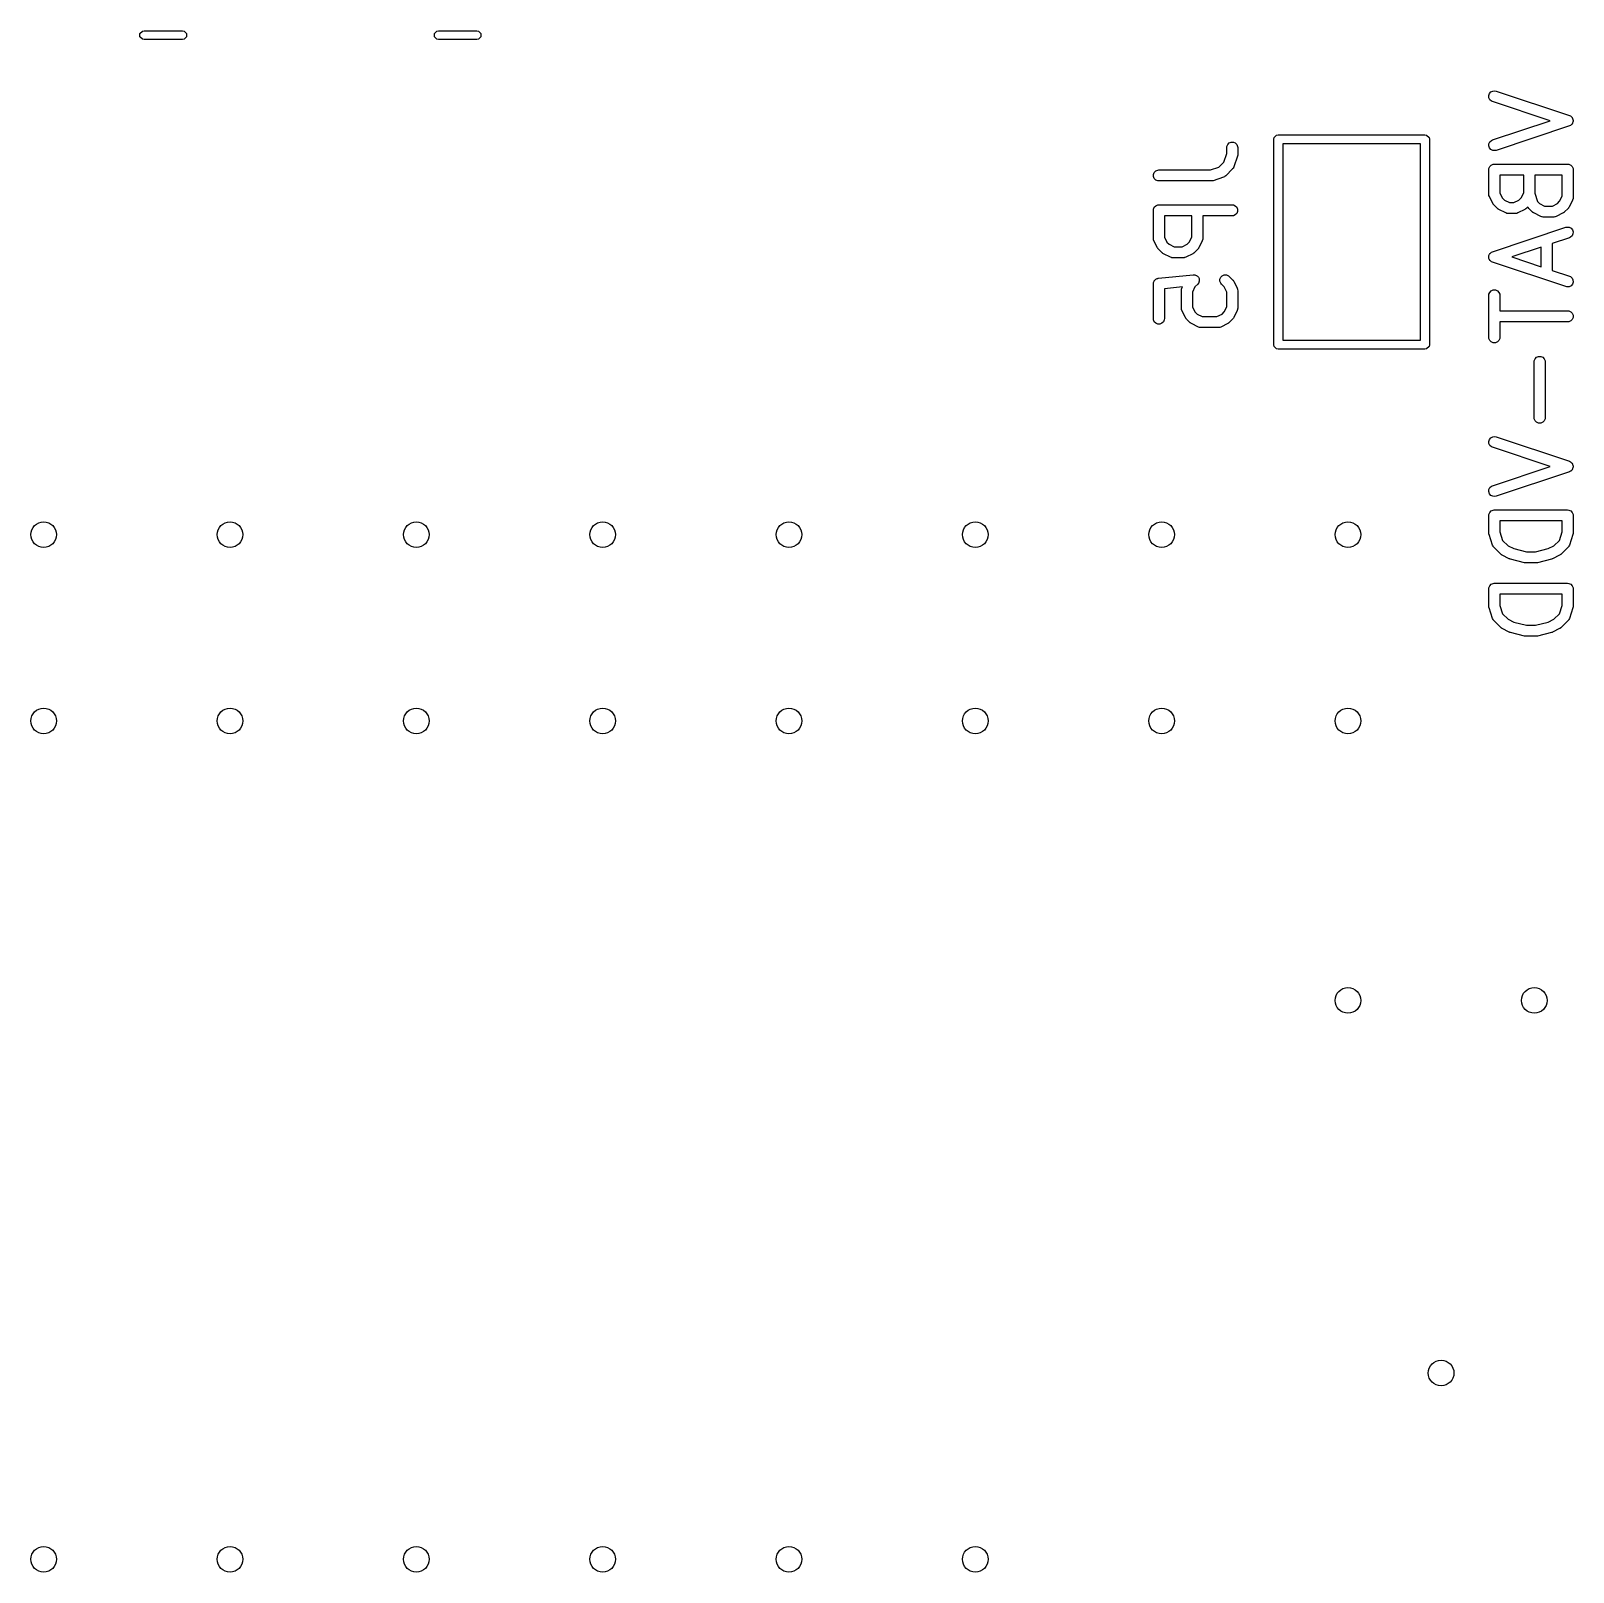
# Model space of a CAD drawing. Extents: x 0.03 to 1.98, y 0.07 to 3.6.
# Drawn here: x 1.043 to 1.871, y 0.093 to 0.92 of the extents above; entities that cross this region are included whole.
import ezdxf

# ---------------------------------------------------------------- set-up
doc = ezdxf.new("R2010")
doc.units = 0
doc.header["$MEASUREMENT"] = 0
doc.layers.add('BLACK', color=7, linetype='CONTINUOUS')

msp = doc.modelspace()

# ---------------------------------------------------------------- linework, layer by layer
at = {"layer": 'BLACK', "linetype": 'CONTINUOUS'}
for p, q in [((1.10169, 0.91897), (1.10296, 0.92025)), ((1.10169, 0.91717), (1.10169, 0.91897)), ((1.10296, 0.92025), (1.10387, 0.92043)), ((1.10387, 0.92043), (1.12444, 0.92043)), ((1.12444, 0.92043), (1.12534, 0.92025)), ((1.12534, 0.92025), (1.12662, 0.91897)), ((1.12662, 0.91897), (1.12662, 0.91717)), ((1.25968, 0.91897), (1.26096, 0.92025)), ((1.25968, 0.91717), (1.25968, 0.91897)), ((1.26096, 0.92025), (1.26186, 0.92043)), ((1.26186, 0.92043), (1.28243, 0.92043)), ((1.28243, 0.92043), (1.28334, 0.92025)), ((1.28334, 0.92025), (1.28461, 0.91897)), ((1.28461, 0.91897), (1.28461, 0.91717)), ((1.10296, 0.91589), (1.10169, 0.91717)), ((1.10387, 0.91571), (1.10296, 0.91589)), ((1.12444, 0.91571), (1.10387, 0.91571)), ((1.12534, 0.91589), (1.12444, 0.91571)), ((1.12662, 0.91717), (1.12534, 0.91589)), ((1.26096, 0.91589), (1.25968, 0.91717)), ((1.26186, 0.91571), (1.26096, 0.91589)), ((1.28243, 0.91571), (1.26186, 0.91571)), ((1.28334, 0.91589), (1.28243, 0.91571)), ((1.28461, 0.91717), (1.28334, 0.91589)), ((1.82561, 0.88566), (1.82597, 0.88676)), ((1.82597, 0.88676), (1.82673, 0.88763)), ((1.82673, 0.88763), (1.82776, 0.88814)), ((1.82776, 0.88814), (1.82891, 0.88822)), ((1.82891, 0.88822), (1.82947, 0.8881)), ((1.82947, 0.8881), (1.86884, 0.87497)), ((1.82569, 0.88451), (1.82561, 0.88566)), ((1.8262, 0.88348), (1.82569, 0.88451)), ((1.82707, 0.88273), (1.8262, 0.88348)), ((1.8276, 0.88249), (1.82707, 0.88273)), ((1.85857, 0.87217), (1.8276, 0.88249)), ((1.8276, 0.86185), (1.85857, 0.87217)), ((1.86884, 0.86937), (1.82947, 0.85625)), ((1.86884, 0.87497), (1.86937, 0.87474)), ((1.86937, 0.86961), (1.86884, 0.86937)), ((1.86937, 0.87474), (1.86953, 0.8746)), ((1.86953, 0.86974), (1.86937, 0.86961)), ((1.86953, 0.8746), (1.86972, 0.8745)), ((1.86972, 0.86984), (1.86953, 0.86974)), ((1.86972, 0.8745), (1.86996, 0.87422)), ((1.86996, 0.87012), (1.86972, 0.86984)), ((1.86996, 0.87422), (1.87024, 0.87398)), ((1.87024, 0.87036), (1.86996, 0.87012)), ((1.87024, 0.87398), (1.87033, 0.87379)), ((1.87033, 0.87055), (1.87024, 0.87036)), ((1.87033, 0.87379), (1.87047, 0.87363)), ((1.87047, 0.87071), (1.87033, 0.87055)), ((1.87047, 0.87363), (1.87059, 0.87328)), ((1.87059, 0.87106), (1.87047, 0.87071)), ((1.87059, 0.87328), (1.87075, 0.87295)), ((1.87075, 0.87139), (1.87059, 0.87106)), ((1.87075, 0.87295), (1.87077, 0.87274)), ((1.87077, 0.8716), (1.87075, 0.87139)), ((1.87077, 0.87274), (1.87084, 0.87254)), ((1.87084, 0.8718), (1.87077, 0.8716)), ((1.87084, 0.87254), (1.87081, 0.87217)), ((1.87081, 0.87217), (1.87084, 0.8718)), ((1.71024, 0.8622), (1.71042, 0.86311)), ((1.71024, 0.75197), (1.71024, 0.8622)), ((1.71042, 0.86311), (1.71169, 0.86439)), ((1.71169, 0.86439), (1.7126, 0.86457)), ((1.7126, 0.86457), (1.79134, 0.86457)), ((1.79134, 0.86457), (1.79224, 0.86439)), ((1.79224, 0.86439), (1.79352, 0.86311)), ((1.79352, 0.86311), (1.7937, 0.8622)), ((1.7937, 0.8622), (1.7937, 0.75197)), ((1.8262, 0.86086), (1.82707, 0.86161)), ((1.82707, 0.86161), (1.8276, 0.86185)), ((1.68345, 0.85003), (1.68495, 0.85454)), ((1.68495, 0.85781), (1.68501, 0.85838)), ((1.68495, 0.85454), (1.68495, 0.85781)), ((1.68501, 0.85838), (1.68545, 0.85945)), ((1.68545, 0.85945), (1.68627, 0.86026)), ((1.68627, 0.86026), (1.68733, 0.8607)), ((1.68733, 0.8607), (1.68848, 0.8607)), ((1.68848, 0.8607), (1.68955, 0.86026)), ((1.69071, 0.85312), (1.68883, 0.8475)), ((1.68955, 0.86026), (1.69036, 0.85945)), ((1.69036, 0.85945), (1.6908, 0.85838)), ((1.69077, 0.85341), (1.69071, 0.85312)), ((1.6908, 0.85348), (1.69077, 0.85341)), ((1.6908, 0.85838), (1.69086, 0.85781)), ((1.69081, 0.85359), (1.6908, 0.85348)), ((1.69084, 0.85369), (1.69081, 0.85359)), ((1.69086, 0.85406), (1.69083, 0.85377)), ((1.69083, 0.85377), (1.69084, 0.85369)), ((1.69086, 0.85781), (1.69086, 0.85406)), ((1.71496, 0.85984), (1.71496, 0.75433)), ((1.78898, 0.85984), (1.71496, 0.85984)), ((1.78898, 0.75433), (1.78898, 0.85984)), ((1.82561, 0.85868), (1.82569, 0.85983)), ((1.82597, 0.85759), (1.82561, 0.85868)), ((1.82569, 0.85983), (1.8262, 0.86086)), ((1.82673, 0.85671), (1.82597, 0.85759)), ((1.82776, 0.8562), (1.82673, 0.85671)), ((1.82891, 0.85612), (1.82776, 0.8562)), ((1.82947, 0.85625), (1.82891, 0.85612)), ((1.64564, 0.84338), (1.64608, 0.84445)), ((1.64608, 0.84445), (1.6469, 0.84526)), ((1.6469, 0.84526), (1.64796, 0.8457)), ((1.64796, 0.8457), (1.64854, 0.84576)), ((1.64854, 0.84576), (1.67618, 0.84576)), ((1.67618, 0.84576), (1.68069, 0.84726)), ((1.68069, 0.84726), (1.68345, 0.85003)), ((1.68812, 0.84634), (1.68437, 0.8426)), ((1.68849, 0.84679), (1.68812, 0.84634)), ((1.68853, 0.84689), (1.68849, 0.84679)), ((1.6886, 0.84697), (1.68853, 0.84689)), ((1.68883, 0.8475), (1.6886, 0.84697)), ((1.82558, 0.84592), (1.82564, 0.8465)), ((1.82558, 0.8328), (1.82558, 0.84592)), ((1.82564, 0.8465), (1.82608, 0.84756)), ((1.82608, 0.84756), (1.8269, 0.84838)), ((1.8269, 0.84838), (1.82796, 0.84882)), ((1.82796, 0.84882), (1.82854, 0.84888)), ((1.82854, 0.84888), (1.86791, 0.84888)), ((1.86791, 0.84888), (1.86848, 0.84882)), ((1.86848, 0.84882), (1.86955, 0.84838)), ((1.86955, 0.84838), (1.87036, 0.84756)), ((1.87036, 0.84756), (1.8708, 0.8465)), ((1.8708, 0.8465), (1.87086, 0.84592)), ((1.87086, 0.84592), (1.87086, 0.83093)), ((1.64564, 0.84223), (1.64564, 0.84338)), ((1.64608, 0.84117), (1.64564, 0.84223)), ((1.6469, 0.84035), (1.64608, 0.84117)), ((1.64796, 0.83991), (1.6469, 0.84035)), ((1.64854, 0.83986), (1.64796, 0.83991)), ((1.67666, 0.83986), (1.64854, 0.83986)), ((1.67695, 0.83988), (1.67666, 0.83986)), ((1.67703, 0.83988), (1.67695, 0.83988)), ((1.67713, 0.8399), (1.67703, 0.83988)), ((1.67723, 0.83991), (1.67713, 0.8399)), ((1.67731, 0.83994), (1.67723, 0.83991)), ((1.67759, 0.84001), (1.67731, 0.83994)), ((1.68322, 0.84188), (1.67759, 0.84001)), ((1.68374, 0.84212), (1.68322, 0.84188)), ((1.68382, 0.84219), (1.68374, 0.84212)), ((1.68392, 0.84223), (1.68382, 0.84219)), ((1.68437, 0.8426), (1.68392, 0.84223)), ((1.84433, 0.84297), (1.83149, 0.84297)), ((1.83149, 0.84297), (1.83149, 0.8335)), ((1.84433, 0.8335), (1.84433, 0.84297)), ((1.86495, 0.84297), (1.85024, 0.84297)), ((1.85024, 0.84297), (1.85024, 0.83328)), ((1.86495, 0.83162), (1.86495, 0.84297)), ((1.82564, 0.83222), (1.82558, 0.8328)), ((1.82568, 0.83213), (1.82564, 0.83222)), ((1.82569, 0.83202), (1.82568, 0.83213)), ((1.8259, 0.83148), (1.82569, 0.83202)), ((1.82777, 0.82773), (1.8259, 0.83148)), ((1.83149, 0.8335), (1.83284, 0.8308)), ((1.83284, 0.8308), (1.83403, 0.8296)), ((1.83403, 0.8296), (1.83673, 0.82825)), ((1.83673, 0.82825), (1.83909, 0.82825)), ((1.83909, 0.82825), (1.84179, 0.8296)), ((1.84179, 0.8296), (1.84298, 0.8308)), ((1.84298, 0.8308), (1.84433, 0.8335)), ((1.85024, 0.83328), (1.85174, 0.82877)), ((1.85174, 0.82877), (1.85278, 0.82773)), ((1.86241, 0.82773), (1.8636, 0.82893)), ((1.8636, 0.82893), (1.86495, 0.83162)), ((1.87055, 0.82961), (1.86867, 0.82586)), ((1.87075, 0.83015), (1.87055, 0.82961)), ((1.87076, 0.83025), (1.87075, 0.83015)), ((1.8708, 0.83035), (1.87076, 0.83025)), ((1.87086, 0.83093), (1.8708, 0.83035)), ((1.64558, 0.82406), (1.64564, 0.82464)), ((1.64558, 0.80906), (1.64558, 0.82406)), ((1.64564, 0.82464), (1.64608, 0.8257)), ((1.64608, 0.8257), (1.6469, 0.82652)), ((1.6469, 0.82652), (1.64796, 0.82696)), ((1.64796, 0.82696), (1.64854, 0.82701)), ((1.64854, 0.82701), (1.68791, 0.82701)), ((1.66621, 0.82111), (1.65149, 0.82111)), ((1.65149, 0.82111), (1.65149, 0.80976)), ((1.66621, 0.80976), (1.66621, 0.82111)), ((1.68791, 0.82111), (1.67211, 0.82111)), ((1.67211, 0.82111), (1.67211, 0.80906)), ((1.68791, 0.82701), (1.68848, 0.82696)), ((1.68848, 0.82116), (1.68791, 0.82111)), ((1.68848, 0.82696), (1.68955, 0.82652)), ((1.68955, 0.82161), (1.68848, 0.82116)), ((1.68955, 0.82652), (1.69036, 0.8257)), ((1.69036, 0.82242), (1.68955, 0.82161)), ((1.69036, 0.8257), (1.6908, 0.82464)), ((1.6908, 0.82348), (1.69036, 0.82242)), ((1.6908, 0.82464), (1.6908, 0.82348)), ((1.82793, 0.82748), (1.82777, 0.82773)), ((1.82796, 0.82741), (1.82793, 0.82748)), ((1.82802, 0.82733), (1.82796, 0.82741)), ((1.82808, 0.82724), (1.82802, 0.82733)), ((1.82814, 0.82719), (1.82808, 0.82724)), ((1.82832, 0.82696), (1.82814, 0.82719)), ((1.8302, 0.82509), (1.82832, 0.82696)), ((1.83042, 0.8249), (1.8302, 0.82509)), ((1.83048, 0.82484), (1.83042, 0.8249)), ((1.83056, 0.82479), (1.83048, 0.82484)), ((1.83065, 0.82472), (1.83056, 0.82479)), ((1.83072, 0.82469), (1.83065, 0.82472)), ((1.83097, 0.82454), (1.83072, 0.82469)), ((1.83471, 0.82266), (1.83097, 0.82454)), ((1.83526, 0.82245), (1.83471, 0.82266)), ((1.83536, 0.82245), (1.83526, 0.82245)), ((1.83546, 0.82241), (1.83536, 0.82245)), ((1.83604, 0.82235), (1.83546, 0.82241)), ((1.83978, 0.82235), (1.83604, 0.82235)), ((1.84036, 0.82241), (1.83978, 0.82235)), ((1.84046, 0.82245), (1.84036, 0.82241)), ((1.84056, 0.82245), (1.84046, 0.82245)), ((1.84111, 0.82266), (1.84056, 0.82245)), ((1.84485, 0.82454), (1.84111, 0.82266)), ((1.8451, 0.82469), (1.84485, 0.82454)), ((1.84517, 0.82472), (1.8451, 0.82469)), ((1.84526, 0.82479), (1.84517, 0.82472)), ((1.84534, 0.82484), (1.84526, 0.82479)), ((1.8454, 0.8249), (1.84534, 0.82484)), ((1.84562, 0.82509), (1.8454, 0.8249)), ((1.84649, 0.82595), (1.84562, 0.82509)), ((1.84659, 0.82571), (1.84649, 0.82595)), ((1.84666, 0.82563), (1.84659, 0.82571)), ((1.8467, 0.82554), (1.84666, 0.82563)), ((1.84707, 0.82509), (1.8467, 0.82554)), ((1.84895, 0.82321), (1.84707, 0.82509)), ((1.84917, 0.82303), (1.84895, 0.82321)), ((1.84922, 0.82297), (1.84917, 0.82303)), ((1.84931, 0.82291), (1.84922, 0.82297)), ((1.84939, 0.82285), (1.84931, 0.82291)), ((1.84946, 0.82282), (1.84939, 0.82285)), ((1.84971, 0.82266), (1.84946, 0.82282)), ((1.85346, 0.82079), (1.84971, 0.82266)), ((1.85278, 0.82773), (1.85548, 0.82638)), ((1.854, 0.82058), (1.85346, 0.82079)), ((1.85411, 0.82057), (1.854, 0.82058)), ((1.85421, 0.82053), (1.85411, 0.82057)), ((1.85478, 0.82047), (1.85421, 0.82053)), ((1.86041, 0.82047), (1.85478, 0.82047)), ((1.85548, 0.82638), (1.85971, 0.82638)), ((1.85971, 0.82638), (1.86241, 0.82773)), ((1.86098, 0.82053), (1.86041, 0.82047)), ((1.86108, 0.82057), (1.86098, 0.82053)), ((1.86119, 0.82058), (1.86108, 0.82057)), ((1.86173, 0.82079), (1.86119, 0.82058)), ((1.86548, 0.82266), (1.86173, 0.82079)), ((1.86573, 0.82282), (1.86548, 0.82266)), ((1.8658, 0.82285), (1.86573, 0.82282)), ((1.86588, 0.82291), (1.8658, 0.82285)), ((1.86597, 0.82297), (1.86588, 0.82291)), ((1.86602, 0.82303), (1.86597, 0.82297)), ((1.86624, 0.82321), (1.86602, 0.82303)), ((1.86812, 0.82509), (1.86624, 0.82321)), ((1.86831, 0.82532), (1.86812, 0.82509)), ((1.86836, 0.82537), (1.86831, 0.82532)), ((1.86842, 0.82546), (1.86836, 0.82537)), ((1.86849, 0.82554), (1.86842, 0.82546)), ((1.86852, 0.82561), (1.86849, 0.82554)), ((1.86867, 0.82586), (1.86852, 0.82561)), ((1.8276, 0.80186), (1.86697, 0.81498)), ((1.86697, 0.81498), (1.86754, 0.81511)), ((1.86754, 0.81511), (1.86869, 0.81503)), ((1.86869, 0.81503), (1.86972, 0.81451)), ((1.86972, 0.81451), (1.87047, 0.81364)), ((1.87075, 0.8114), (1.87024, 0.81037)), ((1.87047, 0.81364), (1.87084, 0.81255)), ((1.87084, 0.81255), (1.87075, 0.8114)), ((1.64564, 0.80849), (1.64558, 0.80906)), ((1.64568, 0.80839), (1.64564, 0.80849)), ((1.64569, 0.80828), (1.64568, 0.80839)), ((1.6459, 0.80774), (1.64569, 0.80828)), ((1.64777, 0.80399), (1.6459, 0.80774)), ((1.64793, 0.80374), (1.64777, 0.80399)), ((1.64796, 0.80367), (1.64793, 0.80374)), ((1.64802, 0.80359), (1.64796, 0.80367)), ((1.64808, 0.8035), (1.64802, 0.80359)), ((1.64814, 0.80345), (1.64808, 0.8035)), ((1.64832, 0.80323), (1.64814, 0.80345)), ((1.6502, 0.80135), (1.64832, 0.80323)), ((1.65149, 0.80976), (1.65284, 0.80706)), ((1.65284, 0.80706), (1.65403, 0.80587)), ((1.65403, 0.80587), (1.65673, 0.80452)), ((1.65673, 0.80452), (1.66096, 0.80452)), ((1.66096, 0.80452), (1.66366, 0.80587)), ((1.66366, 0.80587), (1.66486, 0.80706)), ((1.66486, 0.80706), (1.66621, 0.80976)), ((1.66937, 0.80323), (1.6675, 0.80135)), ((1.66956, 0.80345), (1.66937, 0.80323)), ((1.66962, 0.8035), (1.66956, 0.80345)), ((1.66967, 0.80359), (1.66962, 0.8035)), ((1.66974, 0.80367), (1.66967, 0.80359)), ((1.66977, 0.80374), (1.66974, 0.80367)), ((1.66992, 0.80399), (1.66977, 0.80374)), ((1.6718, 0.80774), (1.66992, 0.80399)), ((1.67201, 0.80828), (1.6718, 0.80774)), ((1.67205, 0.80849), (1.67201, 0.80839)), ((1.67201, 0.80839), (1.67201, 0.80828)), ((1.67211, 0.80906), (1.67205, 0.80849)), ((1.8537, 0.80433), (1.83787, 0.79906)), ((1.8537, 0.79378), (1.8537, 0.80433)), ((1.86884, 0.80938), (1.85961, 0.8063)), ((1.85961, 0.8063), (1.85961, 0.79181)), ((1.86937, 0.80961), (1.86884, 0.80938)), ((1.87024, 0.81037), (1.86937, 0.80961)), ((1.65042, 0.80116), (1.6502, 0.80135)), ((1.65048, 0.80111), (1.65042, 0.80116)), ((1.65056, 0.80105), (1.65048, 0.80111)), ((1.65065, 0.80098), (1.65056, 0.80105)), ((1.65072, 0.80095), (1.65065, 0.80098)), ((1.65097, 0.8008), (1.65072, 0.80095)), ((1.65471, 0.79892), (1.65097, 0.8008)), ((1.65526, 0.79872), (1.65471, 0.79892)), ((1.65536, 0.79871), (1.65526, 0.79872)), ((1.65546, 0.79867), (1.65536, 0.79871)), ((1.65604, 0.79861), (1.65546, 0.79867)), ((1.66166, 0.79861), (1.65604, 0.79861)), ((1.66224, 0.79867), (1.66166, 0.79861)), ((1.66233, 0.79871), (1.66224, 0.79867)), ((1.66244, 0.79872), (1.66233, 0.79871)), ((1.66298, 0.79892), (1.66244, 0.79872)), ((1.66673, 0.8008), (1.66298, 0.79892)), ((1.66698, 0.80095), (1.66673, 0.8008)), ((1.66705, 0.80098), (1.66698, 0.80095)), ((1.66713, 0.80105), (1.66705, 0.80098)), ((1.66722, 0.80111), (1.66713, 0.80105)), ((1.66727, 0.80116), (1.66722, 0.80111)), ((1.6675, 0.80135), (1.66727, 0.80116)), ((1.82561, 0.79942), (1.82567, 0.79962)), ((1.82563, 0.79906), (1.82561, 0.79942)), ((1.82561, 0.79869), (1.82563, 0.79906)), ((1.82567, 0.79849), (1.82561, 0.79869)), ((1.82567, 0.79962), (1.82569, 0.79984)), ((1.82569, 0.79828), (1.82567, 0.79849)), ((1.82569, 0.79984), (1.82585, 0.80017)), ((1.82585, 0.79794), (1.82569, 0.79828)), ((1.82585, 0.80017), (1.82597, 0.80052)), ((1.82597, 0.79759), (1.82585, 0.79794)), ((1.82597, 0.80052), (1.82611, 0.80068)), ((1.82611, 0.79743), (1.82597, 0.79759)), ((1.82611, 0.80068), (1.8262, 0.80087)), ((1.8262, 0.79724), (1.82611, 0.79743)), ((1.8262, 0.80087), (1.82648, 0.80111)), ((1.82648, 0.797), (1.8262, 0.79724)), ((1.82648, 0.80111), (1.82673, 0.80139)), ((1.82673, 0.79672), (1.82648, 0.797)), ((1.82673, 0.80139), (1.82691, 0.80148)), ((1.82691, 0.79663), (1.82673, 0.79672)), ((1.82691, 0.80148), (1.82707, 0.80162)), ((1.82707, 0.79649), (1.82691, 0.79663)), ((1.82707, 0.80162), (1.8276, 0.80186)), ((1.8276, 0.79625), (1.82707, 0.79649)), ((1.86697, 0.78313), (1.8276, 0.79625)), ((1.83787, 0.79906), (1.8537, 0.79378)), ((1.64608, 0.78633), (1.64639, 0.78664)), ((1.64639, 0.78664), (1.64666, 0.78697)), ((1.64666, 0.78697), (1.64679, 0.78704)), ((1.64679, 0.78704), (1.6469, 0.78715)), ((1.6469, 0.78715), (1.64729, 0.78731)), ((1.64729, 0.78731), (1.64767, 0.78751)), ((1.64767, 0.78751), (1.64789, 0.78756)), ((1.64789, 0.78756), (1.64796, 0.78759)), ((1.64796, 0.78759), (1.64803, 0.78759)), ((1.64803, 0.78759), (1.64824, 0.78763)), ((1.64824, 0.78763), (1.66699, 0.7895)), ((1.66699, 0.7895), (1.66757, 0.7895)), ((1.66757, 0.7895), (1.66771, 0.78946)), ((1.66771, 0.78946), (1.66786, 0.78946)), ((1.66786, 0.78946), (1.66826, 0.7893)), ((1.66826, 0.7893), (1.66867, 0.78917)), ((1.66867, 0.78917), (1.66879, 0.78908)), ((1.66879, 0.78908), (1.66892, 0.78902)), ((1.66892, 0.78902), (1.66923, 0.78872)), ((1.66923, 0.78872), (1.66956, 0.78844)), ((1.66956, 0.78844), (1.66963, 0.78831)), ((1.66963, 0.78831), (1.66974, 0.78821)), ((1.66974, 0.78821), (1.6699, 0.78781)), ((1.6699, 0.78781), (1.67011, 0.78743)), ((1.67011, 0.78743), (1.67012, 0.78728)), ((1.67012, 0.78728), (1.67018, 0.78714)), ((1.67018, 0.78714), (1.67018, 0.78671)), ((1.67018, 0.78671), (1.67022, 0.78628)), ((1.68126, 0.78714), (1.6817, 0.78821)), ((1.68126, 0.78599), (1.68126, 0.78714)), ((1.6817, 0.78821), (1.68252, 0.78902)), ((1.68252, 0.78902), (1.68358, 0.78946)), ((1.68358, 0.78946), (1.68473, 0.78946)), ((1.68473, 0.78946), (1.6858, 0.78902)), ((1.6858, 0.78902), (1.68624, 0.78865)), ((1.68624, 0.78865), (1.68812, 0.78678)), ((1.68812, 0.78678), (1.68831, 0.78655)), ((1.68831, 0.78655), (1.68836, 0.7865)), ((1.68836, 0.7865), (1.68842, 0.78641)), ((1.68842, 0.78641), (1.68849, 0.78633)), ((1.85961, 0.79181), (1.86884, 0.78873)), ((1.86884, 0.78873), (1.86937, 0.7885)), ((1.86937, 0.7885), (1.87024, 0.78774)), ((1.87024, 0.78774), (1.87075, 0.78671)), ((1.87075, 0.78671), (1.87084, 0.78556)), ((1.64558, 0.78469), (1.6456, 0.7849)), ((1.64558, 0.76594), (1.64558, 0.78469)), ((1.6456, 0.78498), (1.64562, 0.78505)), ((1.6456, 0.7849), (1.6456, 0.78498)), ((1.64562, 0.78505), (1.64564, 0.78527)), ((1.64564, 0.78527), (1.64581, 0.78567)), ((1.64581, 0.78567), (1.64593, 0.78608)), ((1.64593, 0.78608), (1.64602, 0.78619)), ((1.64602, 0.78619), (1.64608, 0.78633)), ((1.66126, 0.783), (1.65149, 0.78202)), ((1.65149, 0.78202), (1.65149, 0.76594)), ((1.66058, 0.78094), (1.66064, 0.78152)), ((1.66058, 0.77157), (1.66058, 0.78094)), ((1.66064, 0.78152), (1.66068, 0.78162)), ((1.66068, 0.78162), (1.66069, 0.78172)), ((1.66069, 0.78172), (1.66089, 0.78226)), ((1.66089, 0.78226), (1.66126, 0.783)), ((1.66784, 0.78294), (1.66649, 0.78024)), ((1.66649, 0.78024), (1.66649, 0.77226)), ((1.66937, 0.78448), (1.66784, 0.78294)), ((1.66974, 0.78492), (1.66937, 0.78448)), ((1.6698, 0.78506), (1.66974, 0.78492)), ((1.66989, 0.78518), (1.6698, 0.78506)), ((1.67001, 0.78559), (1.66989, 0.78518)), ((1.67018, 0.78599), (1.67001, 0.78559)), ((1.67022, 0.78628), (1.67018, 0.78614)), ((1.67018, 0.78614), (1.67018, 0.78599)), ((1.6817, 0.78492), (1.68126, 0.78599)), ((1.68207, 0.78448), (1.6817, 0.78492)), ((1.6836, 0.78294), (1.68207, 0.78448)), ((1.68495, 0.78024), (1.6836, 0.78294)), ((1.68495, 0.77226), (1.68495, 0.78024)), ((1.68849, 0.78633), (1.68852, 0.78626)), ((1.68852, 0.78626), (1.68867, 0.78601)), ((1.68867, 0.78601), (1.69055, 0.78226)), ((1.69055, 0.78226), (1.69075, 0.78172)), ((1.69075, 0.78172), (1.69076, 0.78162)), ((1.69076, 0.78162), (1.6908, 0.78152)), ((1.6908, 0.78152), (1.69086, 0.78094)), ((1.69086, 0.78094), (1.69086, 0.77157)), ((1.82558, 0.77843), (1.82564, 0.77901)), ((1.82558, 0.75594), (1.82558, 0.77843)), ((1.82564, 0.77901), (1.82608, 0.78007)), ((1.82608, 0.78007), (1.8269, 0.78089)), ((1.8269, 0.78089), (1.82796, 0.78133)), ((1.82796, 0.78133), (1.82911, 0.78133)), ((1.82911, 0.78133), (1.83018, 0.78089)), ((1.83018, 0.78089), (1.83099, 0.78007)), ((1.83099, 0.78007), (1.83143, 0.77901)), ((1.83143, 0.77901), (1.83149, 0.77843)), ((1.83149, 0.77843), (1.83149, 0.77014)), ((1.86754, 0.783), (1.86697, 0.78313)), ((1.86869, 0.78308), (1.86754, 0.783)), ((1.86972, 0.7836), (1.86869, 0.78308)), ((1.87047, 0.78447), (1.86972, 0.7836)), ((1.87084, 0.78556), (1.87047, 0.78447)), ((1.66064, 0.77099), (1.66058, 0.77157)), ((1.66068, 0.77089), (1.66064, 0.77099)), ((1.66069, 0.77079), (1.66068, 0.77089)), ((1.66089, 0.77025), (1.66069, 0.77079)), ((1.66277, 0.7665), (1.66089, 0.77025)), ((1.66649, 0.77226), (1.66784, 0.76957)), ((1.6836, 0.76957), (1.68495, 0.77226)), ((1.69055, 0.77025), (1.68867, 0.7665)), ((1.69075, 0.77079), (1.69055, 0.77025)), ((1.69076, 0.77089), (1.69075, 0.77079)), ((1.6908, 0.77099), (1.69076, 0.77089)), ((1.69086, 0.77157), (1.6908, 0.77099)), ((1.83149, 0.77014), (1.86791, 0.77014)), ((1.86791, 0.77014), (1.86848, 0.77008)), ((1.86848, 0.77008), (1.86955, 0.76964)), ((1.64564, 0.76537), (1.64558, 0.76594)), ((1.64608, 0.7643), (1.64564, 0.76537)), ((1.6469, 0.76349), (1.64608, 0.7643)), ((1.64796, 0.76305), (1.6469, 0.76349)), ((1.64911, 0.76305), (1.64796, 0.76305)), ((1.65018, 0.76349), (1.64911, 0.76305)), ((1.65099, 0.7643), (1.65018, 0.76349)), ((1.65143, 0.76537), (1.65099, 0.7643)), ((1.65149, 0.76594), (1.65143, 0.76537)), ((1.66292, 0.76625), (1.66277, 0.7665)), ((1.66295, 0.76618), (1.66292, 0.76625)), ((1.66302, 0.7661), (1.66295, 0.76618)), ((1.66308, 0.76601), (1.66302, 0.7661)), ((1.66314, 0.76596), (1.66308, 0.76601)), ((1.66332, 0.76573), (1.66314, 0.76596)), ((1.6652, 0.76386), (1.66332, 0.76573)), ((1.66542, 0.76367), (1.6652, 0.76386)), ((1.66547, 0.76361), (1.66542, 0.76367)), ((1.66556, 0.76355), (1.66547, 0.76361)), ((1.66564, 0.76349), (1.66556, 0.76355)), ((1.66572, 0.76346), (1.66564, 0.76349)), ((1.66596, 0.7633), (1.66572, 0.76346)), ((1.66971, 0.76143), (1.66596, 0.7633)), ((1.66784, 0.76957), (1.66903, 0.76837)), ((1.66903, 0.76837), (1.67173, 0.76702)), ((1.67173, 0.76702), (1.67971, 0.76702)), ((1.67971, 0.76702), (1.68241, 0.76837)), ((1.68548, 0.7633), (1.68173, 0.76143)), ((1.68241, 0.76837), (1.6836, 0.76957)), ((1.68573, 0.76346), (1.68548, 0.7633)), ((1.6858, 0.76349), (1.68573, 0.76346)), ((1.68588, 0.76355), (1.6858, 0.76349)), ((1.68597, 0.76361), (1.68588, 0.76355)), ((1.68602, 0.76367), (1.68597, 0.76361)), ((1.68624, 0.76386), (1.68602, 0.76367)), ((1.68812, 0.76573), (1.68624, 0.76386)), ((1.68831, 0.76596), (1.68812, 0.76573)), ((1.68836, 0.76601), (1.68831, 0.76596)), ((1.68842, 0.7661), (1.68836, 0.76601)), ((1.68849, 0.76618), (1.68842, 0.7661)), ((1.68852, 0.76625), (1.68849, 0.76618)), ((1.68867, 0.7665), (1.68852, 0.76625)), ((1.86791, 0.76423), (1.83149, 0.76423)), ((1.83149, 0.76423), (1.83149, 0.75594)), ((1.86848, 0.76429), (1.86791, 0.76423)), ((1.86955, 0.76473), (1.86848, 0.76429)), ((1.86955, 0.76964), (1.87036, 0.76882)), ((1.87036, 0.76554), (1.86955, 0.76473)), ((1.87036, 0.76882), (1.8708, 0.76776)), ((1.8708, 0.76661), (1.87036, 0.76554)), ((1.8708, 0.76776), (1.8708, 0.76661)), ((1.67025, 0.76122), (1.66971, 0.76143)), ((1.67036, 0.76121), (1.67025, 0.76122)), ((1.67046, 0.76117), (1.67036, 0.76121)), ((1.67103, 0.76112), (1.67046, 0.76117)), ((1.68041, 0.76112), (1.67103, 0.76112)), ((1.68098, 0.76117), (1.68041, 0.76112)), ((1.68108, 0.76121), (1.68098, 0.76117)), ((1.68119, 0.76122), (1.68108, 0.76121)), ((1.68173, 0.76143), (1.68119, 0.76122)), ((1.71496, 0.75433), (1.78898, 0.75433)), ((1.82564, 0.75536), (1.82558, 0.75594)), ((1.82608, 0.7543), (1.82564, 0.75536)), ((1.8269, 0.75348), (1.82608, 0.7543)), ((1.82796, 0.75304), (1.8269, 0.75348)), ((1.83018, 0.75348), (1.82911, 0.75304)), ((1.83099, 0.7543), (1.83018, 0.75348)), ((1.83143, 0.75536), (1.83099, 0.7543)), ((1.83149, 0.75594), (1.83143, 0.75536)), ((1.71042, 0.75106), (1.71024, 0.75197)), ((1.71169, 0.74979), (1.71042, 0.75106)), ((1.7126, 0.74961), (1.71169, 0.74979)), ((1.79134, 0.74961), (1.7126, 0.74961)), ((1.79224, 0.74979), (1.79134, 0.74961)), ((1.79352, 0.75106), (1.79224, 0.74979)), ((1.7937, 0.75197), (1.79352, 0.75106)), ((1.82911, 0.75304), (1.82796, 0.75304)), ((1.85045, 0.74445), (1.85127, 0.74527)), ((1.85127, 0.74527), (1.85233, 0.74571)), ((1.85233, 0.74571), (1.85348, 0.74571)), ((1.85348, 0.74571), (1.85455, 0.74527)), ((1.85455, 0.74527), (1.85536, 0.74445)), ((1.84996, 0.74281), (1.85001, 0.74339)), ((1.84996, 0.71282), (1.84996, 0.74281)), ((1.85001, 0.74339), (1.85045, 0.74445)), ((1.85536, 0.74445), (1.8558, 0.74339)), ((1.8558, 0.74339), (1.85586, 0.74281)), ((1.85586, 0.74281), (1.85586, 0.71282)), ((1.85001, 0.71224), (1.84996, 0.71282)), ((1.85045, 0.71118), (1.85001, 0.71224)), ((1.8558, 0.71224), (1.85536, 0.71118)), ((1.85586, 0.71282), (1.8558, 0.71224)), ((1.85127, 0.71036), (1.85045, 0.71118)), ((1.85233, 0.70992), (1.85127, 0.71036)), ((1.85348, 0.70992), (1.85233, 0.70992)), ((1.85455, 0.71036), (1.85348, 0.70992)), ((1.85536, 0.71118), (1.85455, 0.71036)), ((1.82561, 0.70006), (1.82597, 0.70115)), ((1.82569, 0.69891), (1.82561, 0.70006)), ((1.8262, 0.69788), (1.82569, 0.69891)), ((1.82597, 0.70115), (1.82673, 0.70203)), ((1.82707, 0.69713), (1.8262, 0.69788)), ((1.82673, 0.70203), (1.82776, 0.70254)), ((1.8276, 0.69689), (1.82707, 0.69713)), ((1.85857, 0.68657), (1.8276, 0.69689)), ((1.82776, 0.70254), (1.82891, 0.70262)), ((1.82891, 0.70262), (1.82947, 0.70249)), ((1.82947, 0.70249), (1.86884, 0.68937)), ((1.86884, 0.68937), (1.86937, 0.68913)), ((1.86937, 0.68913), (1.86953, 0.689)), ((1.86953, 0.689), (1.86972, 0.6889)), ((1.86972, 0.6889), (1.86996, 0.68862)), ((1.86996, 0.68862), (1.87024, 0.68838)), ((1.87024, 0.68838), (1.87033, 0.68819)), ((1.87033, 0.68819), (1.87047, 0.68803)), ((1.87047, 0.68803), (1.87059, 0.68768)), ((1.87059, 0.68768), (1.87075, 0.68735)), ((1.87075, 0.68735), (1.87077, 0.68714)), ((1.87077, 0.68714), (1.87084, 0.68694)), ((1.8276, 0.67625), (1.85857, 0.68657)), ((1.86884, 0.68377), (1.82947, 0.67064)), ((1.86937, 0.684), (1.86884, 0.68377)), ((1.86953, 0.68414), (1.86937, 0.684)), ((1.86972, 0.68424), (1.86953, 0.68414)), ((1.86996, 0.68452), (1.86972, 0.68424)), ((1.87024, 0.68476), (1.86996, 0.68452)), ((1.87033, 0.68495), (1.87024, 0.68476)), ((1.87047, 0.68511), (1.87033, 0.68495)), ((1.87059, 0.68546), (1.87047, 0.68511)), ((1.87075, 0.68579), (1.87059, 0.68546)), ((1.87077, 0.686), (1.87075, 0.68579)), ((1.87084, 0.6862), (1.87077, 0.686)), ((1.87084, 0.68694), (1.87081, 0.68657)), ((1.87081, 0.68657), (1.87084, 0.6862)), ((1.82561, 0.67308), (1.82569, 0.67423)), ((1.82597, 0.67198), (1.82561, 0.67308)), ((1.82569, 0.67423), (1.8262, 0.67526)), ((1.82673, 0.67111), (1.82597, 0.67198)), ((1.8262, 0.67526), (1.82707, 0.67601)), ((1.82776, 0.6706), (1.82673, 0.67111)), ((1.82707, 0.67601), (1.8276, 0.67625)), ((1.82891, 0.67052), (1.82776, 0.6706)), ((1.82947, 0.67064), (1.82891, 0.67052)), ((1.82608, 0.66196), (1.8269, 0.66278)), ((1.8269, 0.66278), (1.82796, 0.66322)), ((1.82796, 0.66322), (1.82854, 0.66328)), ((1.82854, 0.66328), (1.86791, 0.66328)), ((1.86791, 0.66328), (1.86848, 0.66322)), ((1.86848, 0.66322), (1.86955, 0.66278)), ((1.86955, 0.66278), (1.87036, 0.66196)), ((1.82558, 0.66032), (1.82564, 0.6609)), ((1.82558, 0.65095), (1.82558, 0.66032)), ((1.82564, 0.6609), (1.82608, 0.66196)), ((1.86495, 0.65737), (1.83149, 0.65737)), ((1.83149, 0.65737), (1.83149, 0.65143)), ((1.86495, 0.65143), (1.86495, 0.65737)), ((1.87036, 0.66196), (1.8708, 0.6609)), ((1.8708, 0.6609), (1.87086, 0.66032)), ((1.87086, 0.66032), (1.87086, 0.65095)), ((1.82561, 0.65066), (1.82558, 0.65095)), ((1.82561, 0.65058), (1.82561, 0.65066)), ((1.82563, 0.65048), (1.82561, 0.65058)), ((1.82564, 0.65037), (1.82563, 0.65048)), ((1.82567, 0.6503), (1.82564, 0.65037)), ((1.82573, 0.65001), (1.82567, 0.6503)), ((1.82761, 0.64439), (1.82573, 0.65001)), ((1.83149, 0.65143), (1.83299, 0.64692)), ((1.83299, 0.64692), (1.83591, 0.644)), ((1.86053, 0.644), (1.86345, 0.64692)), ((1.86345, 0.64692), (1.86495, 0.65143)), ((1.87071, 0.65001), (1.86883, 0.64439)), ((1.87077, 0.6503), (1.87071, 0.65001)), ((1.8708, 0.65037), (1.87077, 0.6503)), ((1.87081, 0.65048), (1.8708, 0.65037)), ((1.87084, 0.65058), (1.87081, 0.65048)), ((1.87086, 0.65095), (1.87083, 0.65066)), ((1.87083, 0.65066), (1.87084, 0.65058)), ((1.82785, 0.64386), (1.82761, 0.64439)), ((1.82792, 0.64378), (1.82785, 0.64386)), ((1.82796, 0.64368), (1.82792, 0.64378)), ((1.82832, 0.64324), (1.82796, 0.64368)), ((1.83207, 0.63949), (1.82832, 0.64324)), ((1.8323, 0.6393), (1.83207, 0.63949)), ((1.83235, 0.63924), (1.8323, 0.6393)), ((1.83244, 0.63919), (1.83235, 0.63924)), ((1.83252, 0.63912), (1.83244, 0.63919)), ((1.83259, 0.63909), (1.83252, 0.63912)), ((1.83284, 0.63893), (1.83259, 0.63909)), ((1.83659, 0.63706), (1.83284, 0.63893)), ((1.83591, 0.644), (1.83894, 0.64249)), ((1.83894, 0.64249), (1.84577, 0.64078)), ((1.84577, 0.64078), (1.85067, 0.64078)), ((1.85067, 0.64078), (1.8575, 0.64249)), ((1.8575, 0.64249), (1.86053, 0.644)), ((1.8636, 0.63893), (1.85985, 0.63706)), ((1.86385, 0.63909), (1.8636, 0.63893)), ((1.86392, 0.63912), (1.86385, 0.63909)), ((1.864, 0.63919), (1.86392, 0.63912)), ((1.86409, 0.63924), (1.864, 0.63919)), ((1.86414, 0.6393), (1.86409, 0.63924)), ((1.86437, 0.63949), (1.86414, 0.6393)), ((1.86812, 0.64324), (1.86437, 0.63949)), ((1.86849, 0.64368), (1.86812, 0.64324)), ((1.86853, 0.64378), (1.86849, 0.64368)), ((1.8686, 0.64386), (1.86853, 0.64378)), ((1.86883, 0.64439), (1.8686, 0.64386)), ((1.83663, 0.63704), (1.83659, 0.63706)), ((1.83665, 0.63703), (1.83663, 0.63704)), ((1.83689, 0.63694), (1.83665, 0.63703)), ((1.83713, 0.63685), (1.83689, 0.63694)), ((1.83715, 0.63685), (1.83713, 0.63685)), ((1.83719, 0.63684), (1.83715, 0.63685)), ((1.84469, 0.63496), (1.83719, 0.63684)), ((1.84479, 0.63495), (1.84469, 0.63496)), ((1.84483, 0.63493), (1.84479, 0.63495)), ((1.84505, 0.63491), (1.84483, 0.63493)), ((1.84527, 0.63488), (1.84505, 0.63491)), ((1.84531, 0.63488), (1.84527, 0.63488)), ((1.84541, 0.63487), (1.84531, 0.63488)), ((1.85103, 0.63487), (1.84541, 0.63487)), ((1.85113, 0.63488), (1.85103, 0.63487)), ((1.85118, 0.63488), (1.85113, 0.63488)), ((1.85139, 0.63491), (1.85118, 0.63488)), ((1.85161, 0.63493), (1.85139, 0.63491)), ((1.85165, 0.63495), (1.85161, 0.63493)), ((1.85175, 0.63496), (1.85165, 0.63495)), ((1.85925, 0.63684), (1.85175, 0.63496)), ((1.85929, 0.63685), (1.85925, 0.63684)), ((1.85931, 0.63685), (1.85929, 0.63685)), ((1.85955, 0.63694), (1.85931, 0.63685)), ((1.85979, 0.63703), (1.85955, 0.63694)), ((1.85981, 0.63704), (1.85979, 0.63703)), ((1.85985, 0.63706), (1.85981, 0.63704)), ((1.82558, 0.62095), (1.82564, 0.62153)), ((1.82558, 0.61158), (1.82558, 0.62095)), ((1.82564, 0.62153), (1.82608, 0.62259)), ((1.82608, 0.62259), (1.8269, 0.62341)), ((1.8269, 0.62341), (1.82796, 0.62385)), ((1.82796, 0.62385), (1.82854, 0.62391)), ((1.82854, 0.62391), (1.86791, 0.62391)), ((1.86791, 0.62391), (1.86848, 0.62385)), ((1.86848, 0.62385), (1.86955, 0.62341)), ((1.86955, 0.62341), (1.87036, 0.62259)), ((1.87036, 0.62259), (1.8708, 0.62153)), ((1.8708, 0.62153), (1.87086, 0.62095)), ((1.87086, 0.62095), (1.87086, 0.61158)), ((1.86495, 0.618), (1.83149, 0.618)), ((1.83149, 0.618), (1.83149, 0.61206)), ((1.86495, 0.61206), (1.86495, 0.618)), ((1.82561, 0.61129), (1.82558, 0.61158)), ((1.82561, 0.61121), (1.82561, 0.61129)), ((1.82563, 0.61111), (1.82561, 0.61121)), ((1.82564, 0.611), (1.82563, 0.61111)), ((1.82567, 0.61093), (1.82564, 0.611)), ((1.82573, 0.61064), (1.82567, 0.61093)), ((1.82761, 0.60502), (1.82573, 0.61064)), ((1.82785, 0.60449), (1.82761, 0.60502)), ((1.82792, 0.60441), (1.82785, 0.60449)), ((1.82796, 0.60431), (1.82792, 0.60441)), ((1.82832, 0.60387), (1.82796, 0.60431)), ((1.83149, 0.61206), (1.83299, 0.60755)), ((1.83299, 0.60755), (1.83591, 0.60463)), ((1.83591, 0.60463), (1.83894, 0.60312)), ((1.8575, 0.60312), (1.86053, 0.60463)), ((1.86053, 0.60463), (1.86345, 0.60755)), ((1.86345, 0.60755), (1.86495, 0.61206)), ((1.86849, 0.60431), (1.86812, 0.60387)), ((1.86853, 0.60441), (1.86849, 0.60431)), ((1.8686, 0.60449), (1.86853, 0.60441)), ((1.86883, 0.60502), (1.8686, 0.60449)), ((1.87071, 0.61064), (1.86883, 0.60502)), ((1.87077, 0.61093), (1.87071, 0.61064)), ((1.8708, 0.611), (1.87077, 0.61093)), ((1.87081, 0.61111), (1.8708, 0.611)), ((1.87084, 0.61121), (1.87081, 0.61111)), ((1.87086, 0.61158), (1.87083, 0.61129)), ((1.87083, 0.61129), (1.87084, 0.61121)), ((1.83207, 0.60012), (1.82832, 0.60387)), ((1.8323, 0.59993), (1.83207, 0.60012)), ((1.83235, 0.59987), (1.8323, 0.59993)), ((1.83244, 0.59982), (1.83235, 0.59987)), ((1.83252, 0.59975), (1.83244, 0.59982)), ((1.83259, 0.59972), (1.83252, 0.59975)), ((1.83284, 0.59956), (1.83259, 0.59972)), ((1.83659, 0.59769), (1.83284, 0.59956)), ((1.83663, 0.59767), (1.83659, 0.59769)), ((1.83665, 0.59766), (1.83663, 0.59767)), ((1.83689, 0.59757), (1.83665, 0.59766)), ((1.83713, 0.59748), (1.83689, 0.59757)), ((1.83715, 0.59748), (1.83713, 0.59748)), ((1.83719, 0.59747), (1.83715, 0.59748)), ((1.84469, 0.59559), (1.83719, 0.59747)), ((1.83894, 0.60312), (1.84577, 0.60141)), ((1.84577, 0.60141), (1.85067, 0.60141)), ((1.85067, 0.60141), (1.8575, 0.60312)), ((1.85925, 0.59747), (1.85175, 0.59559)), ((1.85929, 0.59748), (1.85925, 0.59747)), ((1.85931, 0.59748), (1.85929, 0.59748)), ((1.85955, 0.59757), (1.85931, 0.59748)), ((1.85979, 0.59766), (1.85955, 0.59757)), ((1.85981, 0.59767), (1.85979, 0.59766)), ((1.85985, 0.59769), (1.85981, 0.59767)), ((1.8636, 0.59956), (1.85985, 0.59769)), ((1.86385, 0.59972), (1.8636, 0.59956)), ((1.86392, 0.59975), (1.86385, 0.59972)), ((1.864, 0.59982), (1.86392, 0.59975)), ((1.86409, 0.59987), (1.864, 0.59982)), ((1.86414, 0.59993), (1.86409, 0.59987)), ((1.86437, 0.60012), (1.86414, 0.59993)), ((1.86812, 0.60387), (1.86437, 0.60012)), ((1.84479, 0.59558), (1.84469, 0.59559)), ((1.84483, 0.59556), (1.84479, 0.59558)), ((1.84505, 0.59554), (1.84483, 0.59556)), ((1.84527, 0.59551), (1.84505, 0.59554)), ((1.84531, 0.59551), (1.84527, 0.59551)), ((1.84541, 0.5955), (1.84531, 0.59551)), ((1.85103, 0.5955), (1.84541, 0.5955)), ((1.85113, 0.59551), (1.85103, 0.5955)), ((1.85118, 0.59551), (1.85113, 0.59551)), ((1.85139, 0.59554), (1.85118, 0.59551)), ((1.85161, 0.59556), (1.85139, 0.59554)), ((1.85165, 0.59558), (1.85161, 0.59556)), ((1.85175, 0.59559), (1.85165, 0.59558))]:
    msp.add_line(p, q, dxfattribs=at)
at = {"layer": 'BLACK'}
for centre in [(1.05, 0.65), (1.15, 0.65), (1.25, 0.65), (1.35, 0.65), (1.45, 0.65), (1.55, 0.65), (1.65, 0.65), (1.75, 0.65), (1.05, 0.55), (1.15, 0.55), (1.25, 0.55), (1.35, 0.55), (1.45, 0.55), (1.55, 0.55), (1.65, 0.55), (1.75, 0.55), (1.75, 0.4), (1.85, 0.4), (1.8, 0.2), (1.05, 0.1), (1.15, 0.1), (1.25, 0.1), (1.35, 0.1), (1.45, 0.1), (1.55, 0.1)]:
    msp.add_circle(centre, 0.00689, dxfattribs=at)

doc.saveas('drawing.dxf')
